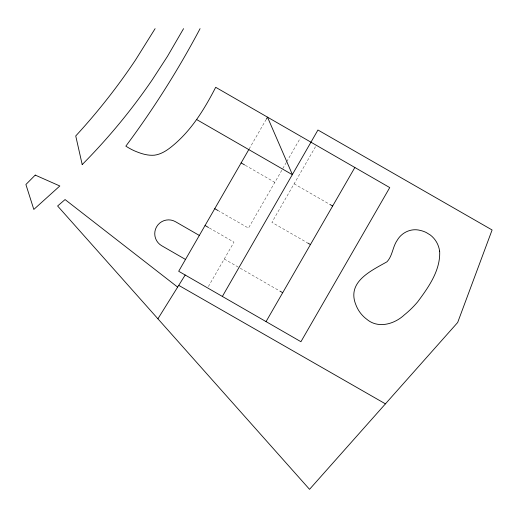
<?xml version="1.0" encoding="UTF-8"?>
<svg xmlns="http://www.w3.org/2000/svg" width="518" height="518" viewBox="0 0 518 518"><rect width="100%" height="100%" fill="white"/><g stroke="black" fill="none" stroke-linecap="round" stroke-linejoin="round"><path stroke-width="0.39" stroke-dasharray="2.59 1.94" d="M249.119 149.042L265.896 119.923M208.385 286.551L233.961 242.165L209.188 227.888M286.318 162.425L248.478 228.101L218.887 211.053M286.726 161.733L300.414 137.963M315.514 146.678L271.905 222.358L306.941 242.541M294.114 183.819L329.15 204.008M245.254 165.287L274.844 182.342M224.242 259.019L239.556 267.845M240.248 268.246L279.221 290.702"/><path stroke-width="0.78" d="M200.065 28.665C178.373 69.645 153.535 108.955 125.848 146.141A65.592 65.592 0 0 0 134.317 150.79C140.65 153.509 147.513 155.827 154.5 155.18C162.27 154.118 168.758 149.158 174.54 144.192C192.547 128.665 204.895 108.236 215.695 87.296L389.743 187.587L300.932 341.712L178.691 271.27L248.925 149.372M183.553 28.665L167.45 56.391L152.162 79.934A607.148 607.148 0 0 1 82.187 164.594M266.284 119.25L267.495 117.146L292.476 174.767L196.995 119.749M222.371 296.438L317.948 130.005L492.1 229.973L457.679 322.487L309.544 489.335L57.615 205.996L65.067 199.559L177.642 287.114M266.051 321.607L354.856 167.489M155.102 28.665L135.684 59.732A624.52 624.52 0 0 1 75.738 135.949L82.213 164.614M157.912 318.797L185.179 275.013M178.736 285.36L385.437 403.852M329.849 204.409L332.653 206.022M241.129 162.911L244.567 164.892M307.64 242.948L310.444 244.561M214.756 208.676L218.195 210.658M205.057 225.505L208.495 227.493M199.333 235.444L175.511 221.717A13.85 13.85 0 0 0 156.598 226.8A13.85 13.85 0 0 0 161.681 245.72L185.502 259.447M279.921 291.103L282.705 292.709M439.652 251.081C440.656 270.228 428.528 287.27 417.605 301.929A95.843 95.843 0 0 1 407.919 311.862A97.112 97.112 0 0 1 404.428 314.814C394.483 324.184 378.101 328.956 366.712 319.217A31.844 31.844 0 0 1 360.029 312.471A32.291 32.291 0 0 1 356.112 305.38C346.166 282.077 370.726 271.024 386.972 261.797C392.586 255.847 392.586 246.898 397.196 240.313C401.696 232.394 411.331 227.952 420.24 230.413A26.813 26.813 0 0 1 426.288 232.543L430.367 235.049A24.197 24.197 0 0 1 439.594 251.088M35.237 175.097L25.9 184.505L33.819 209.44L59.823 185.981L35.237 175.097"/></g></svg>
